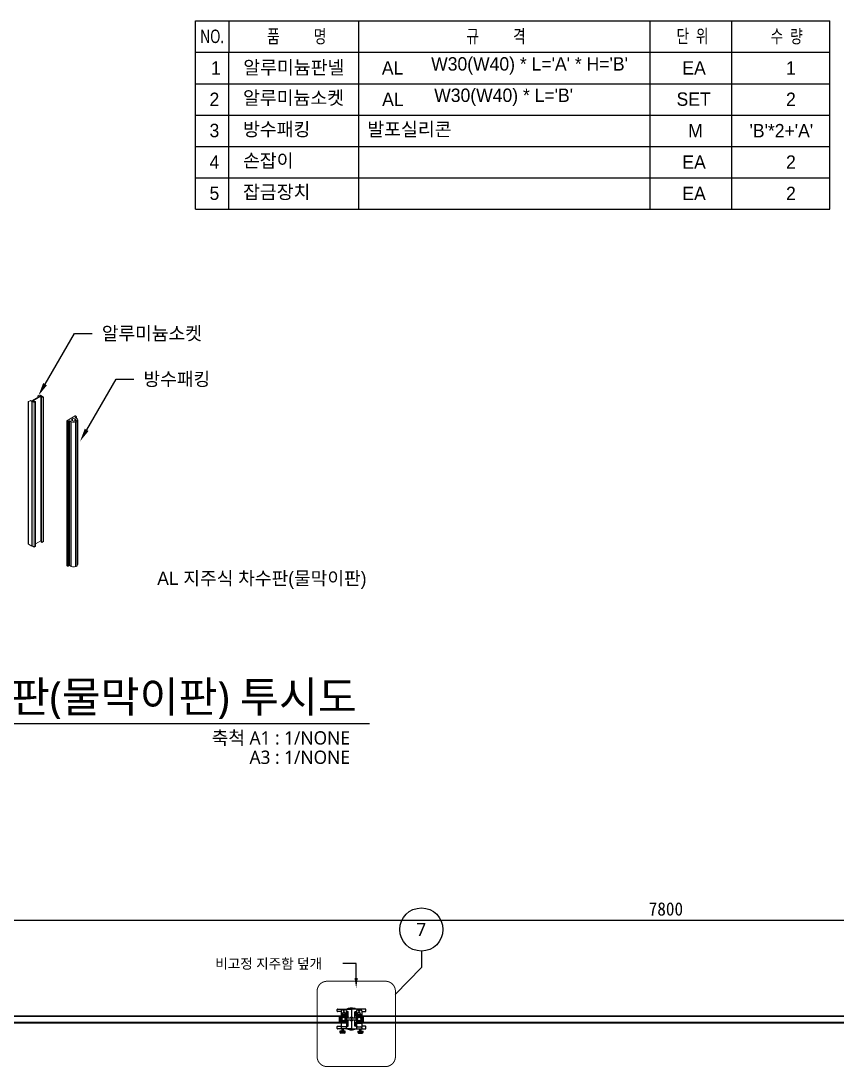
# Model space of a CAD drawing. Header units: millimetres. Extents: x 4892990 to 5673724, y 2128419 to 2381812.
# Drawn here: x 5647917 to 5651602, y 2376769 to 2381494 of the extents above; entities that cross this region are included whole.
import ezdxf
from ezdxf.enums import TextEntityAlignment as Align

# ---------------------------------------------------------------- set-up
doc = ezdxf.new("R2010")
doc.units = ezdxf.units.MM
doc.header["$LTSCALE"] = 1000
doc.linetypes.add('DASHDOTX2', pattern=[2, 1, -0.5, 0, -0.5])
doc.layers.get('0').update_dxf_attribs({"linetype": 'CONTINUOUS'})
for name, color, linetype, lineweight in [('A-DIMS', 7, 'CONTINUOUS', 25), ('A-MKXS-LEAD', 7, 'CONTINUOUS', 25), ('A-XXXX-SYMB', 7, 'CONTINUOUS', 25), ('A-XXXX-TXT1', 3, 'CONTINUOUS', 25), ('A-XXXX-TXT2', 3, 'CONTINUOUS', 25)]:
    doc.layers.add(name, color=color, linetype=linetype, lineweight=lineweight)
for name, color, linetype in [('A-MKXS-MAK2', 3, 'DASHDOTX2'), ('A-MKXS-TEXT1', 3, 'CONTINUOUS'), ('A-MKXS-TEXT2', 7, 'CONTINUOUS'), ('치수', 1, 'CONTINUOUS')]:
    doc.layers.add(name, color=color, linetype=linetype)
doc.styles.add('HY울릉도L', font='malgun.ttf')
doc.styles.add('돋움체', font='')
doc.styles.add('맑은고딕', font='malgun.ttf')
doc.styles.get('돋움체').set_extended_font_data('DotumChe')
doc.dimstyles.new('CDIM', dxfattribs={"dimtxt": 3, "dimasz": 1.5, "dimexe": 2, "dimexo": 1, "dimgap": 1, "dimtad": 1, "dimdec": 0, "dimrnd": 0.5, "dimzin": 0, "dimdsep": 32, "dimlunit": 6, "dimtxsty": 'HY울릉도L', "dimblk1": '_CIDOT', "dimblk2": '_CIDOT', "dimsah": 1, "dimcen": 5.5, "dimclrd": 2, "dimclre": 2, "dimclrt": 7, "dimadec": 0, "dimazin": 0, "dimtfac": 1, "dimtdec": 0, "dimtix": 1, "dimtmove": 2, "dimatfit": 1, "dimldrblk": '_CIDOT', "dimfxl": 1, "dimtolj": 1, "dimtzin": 0, "dimlwd": -1, "dimarcsym": 0})

# ---------------------------------------------------------------- blocks, each defined once
blk = doc.blocks.new('비고정지주(윗면)')
at = {"color": 7, "linetype": 'Continuous', "lineweight": 25, "ltscale": 30}
for p, q in [((3942239.7, -1086529.9), (3942239.7, -1086521.1)), ((3942241.3, -1086519.5), (3942304.7, -1086519.5)), ((3942257.7, -1086531.5), (3942241.3, -1086531.5)), ((3942257.7, -1086527.5), (3942257.7, -1086545.6)), ((3942277.7, -1086523.5), (3942261.7, -1086523.5)), ((3942281.7, -1086527.5), (3942281.7, -1086545.6)), ((3942288.1, -1086531.5), (3942281.7, -1086531.5)), ((3942289.7, -1086561.3), (3942289.7, -1086533.1)), ((3942304.7, -1086519.5), (3942304.7, -1086556.5)), ((3942368.1, -1086519.5), (3942304.7, -1086519.5)), ((3942319.7, -1086561.3), (3942319.7, -1086533.1)), ((3942321.3, -1086531.5), (3942327.7, -1086531.5)), ((3942327.7, -1086527.5), (3942327.7, -1086545.6)), ((3942331.7, -1086523.5), (3942347.7, -1086523.5)), ((3942351.7, -1086527.5), (3942351.7, -1086545.6)), ((3942351.7, -1086531.5), (3942368.1, -1086531.5)), ((3942369.7, -1086529.9), (3942369.7, -1086521.1)), ((3942281.7, -1086545.6), (3942257.7, -1086545.6)), ((3942257.7, -1086545.6), (3942257.7, -1086550)), ((3942281.7, -1086550), (3942257.7, -1086550)), ((3942257.7, -1086550), (3942257.7, -1086553.3)), ((3942257.7, -1086553.3), (3942257.7, -1086575.6)), ((3942257.7, -1086575.6), (3942257.7, -1086578.9)), ((3942281.7, -1086578.9), (3942257.7, -1086578.9)), ((3942257.7, -1086578.9), (3942257.7, -1086583.3)), ((3942281.7, -1086583.3), (3942257.7, -1086583.3)), ((3942257.7, -1086583.3), (3942257.7, -1086601.5)), ((3942281.7, -1086545.6), (3942281.7, -1086550)), ((3942281.7, -1086546.1), (3942282.6, -1086546.1)), ((3942281.7, -1086547.9), (3942285, -1086547.3)), ((3942281.7, -1086548.7), (3942281.9, -1086548.7)), ((3942281.7, -1086550), (3942281.7, -1086553.3)), ((3942285, -1086551.3), (3942281.7, -1086551.3)), ((3942281.7, -1086553.3), (3942281.7, -1086575.6)), ((3942281.7, -1086553.7), (3942285, -1086553.7)), ((3942281.7, -1086575.6), (3942281.7, -1086578.9)), ((3942281.7, -1086578.9), (3942281.7, -1086583.3)), ((3942281.7, -1086579.7), (3942285, -1086579.7)), ((3942281.7, -1086583.3), (3942281.7, -1086601.5)), ((3942283.5, -1086595.9), (3942283.5, -1086579.7)), ((3942285, -1086553.7), (3942285, -1086551.3)), ((3942285, -1086553.7), (3942285, -1086561.3)), ((3942285, -1086567.6), (3942285, -1086579.7)), ((3942304.7, -1086561.3), (3942285.7, -1086561.3)), ((3942285.7, -1086567.7), (3942304.7, -1086567.7)), ((3942289.7, -1086595.9), (3942289.7, -1086567.7)), ((3942323.7, -1086561.3), (3942304.7, -1086561.3)), ((3942304.7, -1086567.7), (3942323.7, -1086567.7)), ((3942304.7, -1086572.5), (3942304.7, -1086609.5)), ((3942319.7, -1086595.9), (3942319.7, -1086567.7)), ((3942325.8, -1086595.9), (3942325.8, -1086578.9)), ((3942325.8, -1086578.9), (3942327.7, -1086578.9)), ((3942327.7, -1086545.6), (3942351.7, -1086545.6)), ((3942327.7, -1086545.6), (3942327.7, -1086550)), ((3942327.7, -1086550), (3942351.7, -1086550)), ((3942327.7, -1086550), (3942327.7, -1086553.3)), ((3942327.7, -1086553.3), (3942327.7, -1086575.6)), ((3942327.7, -1086575.6), (3942327.7, -1086578.9)), ((3942327.7, -1086578.9), (3942351.7, -1086578.9)), ((3942327.7, -1086578.9), (3942327.7, -1086583.3)), ((3942327.7, -1086583.3), (3942351.7, -1086583.3)), ((3942327.7, -1086583.3), (3942327.7, -1086601.5)), ((3942351.7, -1086545.6), (3942351.7, -1086550)), ((3942351.7, -1086550), (3942351.7, -1086553.3)), ((3942351.7, -1086553.3), (3942351.7, -1086575.6)), ((3942351.7, -1086575.6), (3942351.7, -1086578.9)), ((3942351.7, -1086578.9), (3942351.7, -1086583.3)), ((3942351.7, -1086583.3), (3942351.7, -1086601.5)), ((3942239.7, -1086607.9), (3942239.7, -1086599.1)), ((3942241.3, -1086597.5), (3942257.7, -1086597.5)), ((3942257.7, -1086609.5), (3942241.3, -1086609.5)), ((3942252.7, -1086619.9), (3942252.7, -1086623.9)), ((3942276.7, -1086619.9), (3942252.7, -1086619.9)), ((3942272.7, -1086627.9), (3942256.7, -1086627.9)), ((3942257.7, -1086604.7), (3942257.7, -1086608.7)), ((3942281.7, -1086608.7), (3942257.7, -1086608.7)), ((3942257.7, -1086608.7), (3942257.7, -1086609.5)), ((3942281.7, -1086609.5), (3942257.7, -1086609.5)), ((3942260.7, -1086609.5), (3942260.7, -1086619.9)), ((3942277.7, -1086600.7), (3942261.7, -1086600.7)), ((3942268.7, -1086619.9), (3942268.7, -1086609.5)), ((3942276.7, -1086623.9), (3942276.7, -1086619.9)), ((3942283.5, -1086595.9), (3942281.7, -1086595.9)), ((3942281.7, -1086597.5), (3942288.1, -1086597.5)), ((3942281.7, -1086604.7), (3942281.7, -1086608.7)), ((3942281.7, -1086608.7), (3942281.7, -1086609.5)), ((3942304.7, -1086609.5), (3942281.7, -1086609.5)), ((3942304.7, -1086609.5), (3942327.7, -1086609.5)), ((3942327.7, -1086597.5), (3942321.3, -1086597.5)), ((3942325.8, -1086595.9), (3942327.7, -1086595.9)), ((3942327.7, -1086604.7), (3942327.7, -1086608.7)), ((3942327.7, -1086608.7), (3942351.7, -1086608.7)), ((3942327.7, -1086608.7), (3942327.7, -1086609.5)), ((3942327.7, -1086609.5), (3942351.7, -1086609.5)), ((3942331.7, -1086600.7), (3942347.7, -1086600.7)), ((3942333.2, -1086619.9), (3942333.2, -1086623.9)), ((3942333.2, -1086619.9), (3942357.2, -1086619.9)), ((3942337.2, -1086627.9), (3942353.2, -1086627.9)), ((3942341.2, -1086609.5), (3942341.2, -1086619.9)), ((3942349.2, -1086619.9), (3942349.2, -1086609.5)), ((3942368.1, -1086597.5), (3942351.7, -1086597.5)), ((3942351.7, -1086604.7), (3942351.7, -1086608.7)), ((3942351.7, -1086608.7), (3942351.7, -1086609.5)), ((3942351.7, -1086609.5), (3942368.1, -1086609.5)), ((3942357.2, -1086623.9), (3942357.2, -1086619.9)), ((3942369.7, -1086607.9), (3942369.7, -1086599.1))]:
    blk.add_line(p, q, dxfattribs=at)
at = {"color": 8, "linetype": 'Continuous', "lineweight": 25, "ltscale": 30}
for p, q in [((3942265.3, -1086553.3), (3942257.7, -1086553.3)), ((3942265.3, -1086575.6), (3942257.7, -1086575.6)), ((3942281.7, -1086553.3), (3942274.1, -1086553.3)), ((3942281.7, -1086575.6), (3942274.1, -1086575.6)), ((3942304.7, -1086561.3), (3942304.7, -1086567.7)), ((3942327.7, -1086553.3), (3942335.3, -1086553.3)), ((3942327.7, -1086575.6), (3942335.3, -1086575.6)), ((3942344.1, -1086553.3), (3942351.7, -1086553.3)), ((3942344.1, -1086575.6), (3942351.7, -1086575.6)), ((3942276.7, -1086623.9), (3942252.7, -1086623.9)), ((3942333.2, -1086623.9), (3942357.2, -1086623.9))]:
    blk.add_line(p, q, dxfattribs=at)
at = {"color": 7, "linetype": 'Continuous', "lineweight": 25, "ltscale": 30, "flags": 128}
for points in [[(3942284, -1086543.9), (3942284.3, -1086542.8), (3942284.4, -1086532.6)], [(3942282.3, -1086546.1), (3942282.5, -1086546), (3942282.6, -1086545.9)], [(3942327.7, -1086577.7), (3942327.5, -1086577.9), (3942326.9, -1086578.9)], [(3942326.9, -1086578.9), (3942327.5, -1086577.9), (3942327.7, -1086577.7)]]:
    blk.add_lwpolyline(points, dxfattribs=at)
at = {"color": 8, "linetype": 'Continuous', "lineweight": 25, "ltscale": 30, "flags": 128}
for points in [[(3942325.3, -1086531.5), (3942325.2, -1086531.6), (3942325.1, -1086532.8)], [(3942282.1, -1086546.1), (3942282.4, -1086545.8), (3942282.6, -1086545.7)], [(3942284.1, -1086597.5), (3942284.1, -1086597.3), (3942284.3, -1086596.1)]]:
    blk.add_lwpolyline(points, dxfattribs=at)
at = {"color": 7, "linetype": 'Continuous', "lineweight": 25, "ltscale": 900}
for centre, radius in [((3942269.7, -1086527.5), 1.2), ((3942339.7, -1086527.5), 2), ((3942269.7, -1086564.5), 12), ((3942269.7, -1086564.5), 8), ((3942339.7, -1086564.5), 12), ((3942339.7, -1086564.5), 8)]:
    blk.add_circle(centre, radius, dxfattribs=at)
for centre, radius, start, end in [((3942241.3, -1086521.1), 1.6, 90, 180), ((3942241.3, -1086529.9), 1.6, 180, 270), ((3942261.7, -1086527.5), 4, 90, 180), ((3942277.7, -1086527.5), 4, 0, 90), ((3942186.2, -1086546), 96.4, 359.9602, 7.7486), ((3942301.7, -1086564.5), 24, 120, 146.4427), ((3942204.4, -1086553.5), 80.8, 4.3702, 15.7934), ((3942270.2, -1086541.7), 15.7, 339.5691, 39.7894), ((3942222.4, -1086536.1), 62.3, 352.4846, 4.2534), ((3942304.7, -1086569.7), 54.2, 67.8502, 112.1498), ((3942304.6, -1086569.5), 54, 89.9627, 112.1871), ((3942288.1, -1086533.1), 1.6, 0, 90), ((3942304.7, -1086569.5), 54, 67.8129, 90.0373), ((3942321.3, -1086533.1), 1.6, 90, 180), ((3942307.7, -1086564.5), 24, 33.5573, 60), ((3942342.8, -1086543.7), 19.4, 141.4428, 182.7272), ((3942327.5, -1086544.7), 4, 180, 272.8805), ((3942350.7, -1086534.7), 26, 172.9374, 207.7931), ((3942356.7, -1086533.6), 31.8, 178.1913, 204.0323), ((3942331.7, -1086527.5), 4, 90, 180), ((3942347.7, -1086527.5), 4, 0, 90), ((3942368.1, -1086521.1), 1.6, 0, 90), ((3942368.1, -1086529.9), 1.6, 270, 0), ((3942266.5, -1086585.2), 19.4, 321.4428, 2.7272), ((3942281.9, -1086544.7), 4, 270, 318.5723), ((3942285.7, -1086564.5), 3.2, 90, 270), ((3942301.7, -1086564.5), 24, 220.8725, 240), ((3942281.9, -1086584.3), 4, 0, 65.623), ((3942241.1, -1086593.6), 43.6, 354.8694, 13.0431), ((3942214.1, -1086595.3), 70.3, 359.1495, 9.1549), ((3942301.7, -1086564.5), 16, 138.5904, 168.463), ((3942301.7, -1086564.5), 16, 191.537, 221.4096), ((3942304.7, -1086564.5), 8, 23.5782, 156.4218), ((3942304.7, -1086564.5), 8, 203.5782, 270), ((3942304.7, -1086564.5), 6.95, 27.4144, 152.5856), ((3942304.7, -1086564.5), 6.95, 207.4144, 270), ((3942304.7, -1086564.5), 8, 270, 336.4218), ((3942304.7, -1086564.5), 6.95, 270, 332.5856), ((3942307.7, -1086564.5), 16, 11.537, 41.4096), ((3942307.7, -1086564.5), 16, 318.5904, 348.463), ((3942307.7, -1086564.5), 24, 300, 319.1275), ((3942335.8, -1086587.9), 12.4, 143.8644, 228.8381), ((3942323.7, -1086564.5), 3.2, 270, 90), ((3942368.3, -1086593.6), 43.6, 166.9569, 185.1306), ((3942395.2, -1086595.3), 70.3, 170.8451, 180.8505), ((3942241.3, -1086599.1), 1.6, 90, 180), ((3942241.3, -1086607.9), 1.6, 180, 270), ((3942256.7, -1086623.9), 4, 180, 270), ((3942261.7, -1086604.7), 4, 90, 180), ((3942261.7, -1086601.5), 4, 180, 203.5782), ((3942272.7, -1086623.9), 4, 270, 0), ((3942277.7, -1086604.7), 4, 0, 90), ((3942277.7, -1086601.5), 4, 336.4218, 0), ((3942304.6, -1086559.4), 54, 247.8129, 270.0373), ((3942304.7, -1086559.3), 54.2, 247.8502, 292.1498), ((3942288.1, -1086595.9), 1.6, 270, 0), ((3942304.7, -1086559.4), 54, 269.9627, 292.1871), ((3942321.3, -1086595.9), 1.6, 180, 270), ((3942331.7, -1086604.7), 4, 90, 180), ((3942331.7, -1086601.5), 4, 180, 203.5782), ((3942337.2, -1086623.9), 4, 180, 270), ((3942347.7, -1086604.7), 4, 0, 90), ((3942347.7, -1086601.5), 4, 336.4218, 0), ((3942353.2, -1086623.9), 4, 270, 0), ((3942368.1, -1086599.1), 1.6, 0, 90), ((3942368.1, -1086607.9), 1.6, 270, 0)]:
    blk.add_arc(centre, radius, start, end, dxfattribs=at)
at = {"color": 8, "linetype": 'Continuous', "lineweight": 25, "ltscale": 900}
for centre, radius, start, end in [((3942212, -1086536.6), 72.2, 354.3612, 4.0917), ((3942359.6, -1086533.2), 34.5, 179.3366, 202.3487), ((3942192.8, -1086596), 91.5, 359.9379, 7.2646), ((3942376.6, -1086593.1), 51.5, 170.302, 184.8641)]:
    blk.add_arc(centre, radius, start, end, dxfattribs=at)
blk = doc.blocks.new('2789.3 위')
at = {"color": 7, "linetype": 'Continuous', "lineweight": 25, "ltscale": 30}
for p, q in [((2078616.8, -460456.6), (2078616.8, -460457.4)), ((2078617.6, -460456.6), (2078616.8, -460456.6)), ((2078617.6, -460457.4), (2078617.6, -460456.6)), ((2081388.6, -460457.4), (2081388.6, -460456.6)), ((2081388.6, -460456.6), (2081389.4, -460456.6)), ((2081389.4, -460456.6), (2081389.4, -460457.4)), ((2078608.4, -460469.4), (2078613.2, -460470.2)), ((2078608.4, -460473.4), (2078608.4, -460475.8)), ((2078613.2, -460473.4), (2078608.4, -460473.4)), ((2078608.4, -460475.8), (2078608.4, -460476.8)), ((2081397.8, -460475.8), (2078608.4, -460475.8)), ((2078608.4, -460475.8), (2078626, -460475.8)), ((2078608.4, -460476.8), (2081397.8, -460476.8)), ((2078608.4, -460476.8), (2078608.4, -460504.8)), ((2078608.4, -460476.8), (2078609.4, -460476.8)), ((2078608.4, -460504.8), (2078608.4, -460505.8)), ((2081397.8, -460504.8), (2078608.4, -460504.8)), ((2078609.4, -460504.8), (2078608.4, -460504.8)), ((2081397.8, -460505.8), (2078608.4, -460505.8)), ((2078608.4, -460505.8), (2081397.8, -460505.8)), ((2078637.4, -460476.8), (2078609.4, -460476.8)), ((2078609.4, -460476.8), (2078609.4, -460504.8)), ((2078609.4, -460504.8), (2078637.4, -460504.8)), ((2078610.3, -460503.9), (2078610.3, -460477.7)), ((2078610.3, -460477.7), (2078636.4, -460477.7)), ((2078636.4, -460503.9), (2078610.3, -460503.9)), ((2078610.8, -460468.2), (2078623.6, -460468.2)), ((2078613.2, -460470.2), (2078613.2, -460473.4)), ((2078621.2, -460470.2), (2078626, -460469.4)), ((2078621.2, -460473.4), (2078621.2, -460470.2)), ((2078626, -460473.4), (2078621.2, -460473.4)), ((2078626, -460475.8), (2078626, -460473.4)), ((2078636.4, -460477.7), (2078636.4, -460503.9)), ((2078637.4, -460504.8), (2078637.4, -460476.8)), ((2081368.8, -460476.8), (2081396.8, -460476.8)), ((2081368.8, -460504.8), (2081368.8, -460476.8)), ((2081396.8, -460504.8), (2081368.8, -460504.8)), ((2081369.8, -460477.7), (2081369.8, -460503.9)), ((2081395.8, -460477.7), (2081369.8, -460477.7)), ((2081369.8, -460503.9), (2081395.8, -460503.9)), ((2081385, -460470.2), (2081380.2, -460469.4)), ((2081380.2, -460473.4), (2081385, -460473.4)), ((2081380.2, -460475.8), (2081380.2, -460473.4)), ((2081397.8, -460475.8), (2081380.2, -460475.8)), ((2081395.4, -460468.2), (2081382.6, -460468.2)), ((2081385, -460473.4), (2081385, -460470.2)), ((2081397.8, -460469.4), (2081393, -460470.2)), ((2081393, -460470.2), (2081393, -460473.4)), ((2081393, -460473.4), (2081397.8, -460473.4)), ((2081395.8, -460503.9), (2081395.8, -460477.7)), ((2081396.8, -460476.8), (2081396.8, -460504.8)), ((2081397.8, -460476.8), (2081396.8, -460476.8)), ((2081396.8, -460504.8), (2081397.8, -460504.8)), ((2081397.8, -460473.4), (2081397.8, -460475.8)), ((2081397.8, -460475.8), (2081397.8, -460476.8)), ((2081397.8, -460476.8), (2081397.8, -460504.8)), ((2081397.8, -460504.8), (2081397.8, -460505.8))]:
    blk.add_line(p, q, dxfattribs=at)
for centre, radius, start, end in [((2078625.4, -460472.3), 17.2, 119.8074, 170), ((2078620.6, -460468.2), 9.81, 110.351, 180), ((2078613.8, -460468.2), 9.81, 0, 69.649), ((2078609.1, -460472.3), 17.2, 10, 60.1926), ((2081397.1, -460472.3), 17.2, 119.8074, 170), ((2081392.4, -460468.2), 9.81, 110.351, 180), ((2081385.5, -460468.2), 9.81, 0, 69.649), ((2081380.8, -460472.3), 17.2, 10, 60.1926)]:
    blk.add_arc(centre, radius, start, end, dxfattribs=at)
blk = doc.blocks.new('_CIDOT')
at = {"color": 0, "linetype": 'ByBlock'}
blk.add_line((2, 0), (-1, 0), dxfattribs=at)
at = {"color": 0, "linetype": 'ByBlock', "const_width": 0.5}
blk.add_lwpolyline([(-0.25, 0, 1), (0.25, 0, 1)], format="xyb", close=True, dxfattribs=at)
blk = doc.blocks.new('*D80')
at = {"layer": 'A-DIMS', "lineweight": -2, "transparency": 16777216}
for p, q in [((5646569.9, 2377016), (5646569.9, 2377472.4)), ((5655087.9, 2377016), (5655087.9, 2377472.4))]:
    blk.add_line(p, q, dxfattribs=at)
at = {"layer": 'A-DIMS', "transparency": 16777216}
blk.add_line((5646599.9, 2377432.4), (5655057.9, 2377432.4), dxfattribs=at)
at = {"layer": 'A-DIMS', "transparency": 16777216, "xscale": 30, "yscale": 30, "zscale": 30, "rotation": 180}
blk.add_blockref('_CIDOT', (5646569.9, 2377432.4), dxfattribs=at)
at = {"layer": 'A-DIMS', "transparency": 16777216, "xscale": 30, "yscale": 30, "zscale": 30}
blk.add_blockref('_CIDOT', (5655087.9, 2377432.4), dxfattribs=at)
at = {"layer": 'A-DIMS', "color": 3, "transparency": 16777216, "insert": (5650828.9, 2377482.5), "char_height": 60, "attachment_point": 5, "style": '돋움체'}
blk.add_mtext('\\A1;7800', dxfattribs=at)

msp = doc.modelspace()

# ---------------------------------------------------------------- linework, layer by layer
at = {"color": 7, "linetype": 'Continuous'}
for p, q in [((5648704.29, 2381493.8), (5651569.73, 2381493.8)), ((5648855.45, 2381493.8), (5648855.45, 2381352.08))]:
    msp.add_line(p, q, dxfattribs=at)
for p, q in [((5648704.29, 2380643.49), (5648704.29, 2381493.8)), ((5649443.23, 2380643.49), (5649443.23, 2381493.8)), ((5650757.23, 2380643.49), (5650757.23, 2381493.8)), ((5651127.14, 2380643.49), (5651127.14, 2381493.8)), ((5651569.73, 2380643.49), (5651569.73, 2381493.8)), ((5648855.45, 2380643.49), (5648855.45, 2381352.08))]:
    msp.add_line(p, q)
at = {"color": 0}
for p, q in [((5648704.29, 2381352.08), (5651569.45, 2381352.08)), ((5648704.29, 2381352.08), (5651569.73, 2381352.08)), ((5648704.29, 2381210.36), (5651569.73, 2381210.36)), ((5648704.29, 2381068.64), (5651569.73, 2381068.64)), ((5648704.29, 2380926.92), (5651569.73, 2380926.92)), ((5648704.29, 2380785.2), (5651569.73, 2380785.2)), ((5648704.29, 2380643.49), (5651569.73, 2380643.49))]:
    msp.add_line(p, q, dxfattribs=at)
at = {"color": 7, "linetype": 'Continuous', "lineweight": 15}
for p, q in [((5647950.06, 2379775.15), (5647950.06, 2379131.65)), ((5647950.07, 2379775.14), (5647950.58, 2379775.09)), ((5647950.07, 2379775.14), (5647950.07, 2379131.59)), ((5647950.18, 2379775.24), (5647950.61, 2379775.49)), ((5647950.58, 2379130.49), (5647950.58, 2379775.09)), ((5647950.61, 2379775.49), (5647961.92, 2379778.76)), ((5647960.51, 2379777.94), (5647950.69, 2379775.11)), ((5647950.69, 2379775.11), (5647950.69, 2379130.38)), ((5647960.51, 2379777.94), (5647961.92, 2379778.76)), ((5647960.51, 2379777.94), (5647966.17, 2379774.68)), ((5647964.75, 2379777.13), (5647961.92, 2379778.76)), ((5648007.18, 2379801.62), (5647964.75, 2379777.13)), ((5647966.17, 2379774.68), (5647967.58, 2379775.5)), ((5647966.17, 2379774.68), (5647966.17, 2379121.45)), ((5647967.58, 2379775.5), (5647976.07, 2379770.6)), ((5647967.58, 2379775.5), (5647967.58, 2379122.26)), ((5647970.41, 2379777.13), (5648007.18, 2379798.36)), ((5647976.07, 2379773.86), (5647970.41, 2379777.13)), ((5647980.31, 2379776.31), (5647976.07, 2379773.86)), ((5647976.07, 2379770.6), (5647983.14, 2379774.68)), ((5647976.07, 2379770.6), (5647976.07, 2379117.36)), ((5647983.14, 2379774.68), (5647980.31, 2379776.31)), ((5647983.14, 2379774.68), (5647983.14, 2379121.45)), ((5648004.35, 2379803.25), (5647993.04, 2379799.99)), ((5647993.04, 2379799.99), (5647993.47, 2379800.24)), ((5647993.04, 2379799.99), (5647993.04, 2379793.46)), ((5647995.76, 2379801.17), (5647993.86, 2379800.42)), ((5648005.76, 2379804.07), (5647995.94, 2379801.23)), ((5648004.35, 2379803.25), (5648005.76, 2379804.07)), ((5648004.35, 2379803.25), (5648007.18, 2379801.62)), ((5648011.42, 2379800.8), (5648005.76, 2379804.07)), ((5648007.18, 2379798.36), (5648012.84, 2379795.09)), ((5648007.18, 2379798.36), (5648007.18, 2379145.12)), ((5648012.84, 2379795.09), (5648008.59, 2379792.64)), ((5648008.59, 2379792.64), (5648011.42, 2379791.01)), ((5648008.59, 2379792.64), (5648008.59, 2379139.41)), ((5648010.01, 2379799.99), (5648011.42, 2379800.8)), ((5648018.49, 2379795.09), (5648010.01, 2379799.99)), ((5648011.42, 2379800.8), (5648011.42, 2379799.17)), ((5648011.42, 2379791.01), (5648018.49, 2379795.09)), ((5648011.42, 2379791.01), (5648011.42, 2379137.77)), ((5648018.49, 2379795.09), (5648018.49, 2379141.86)), ((5648123.76, 2379687.44), (5648123.76, 2379034.21)), ((5648161.12, 2379709.49), (5648124.35, 2379688.26)), ((5648124.35, 2379686.63), (5648127.18, 2379684.99)), ((5648124.35, 2379686.63), (5648124.35, 2379033.39)), ((5648127.18, 2379031.76), (5648127.18, 2379684.99)), ((5648130.01, 2379684.99), (5648134.25, 2379687.44)), ((5648130.01, 2379684.99), (5648130.01, 2379031.76)), ((5648134.25, 2379034.21), (5648134.25, 2379687.44)), ((5648137.08, 2379687.44), (5648144.15, 2379683.36)), ((5648137.08, 2379687.44), (5648137.08, 2379034.21)), ((5648144.15, 2379030.13), (5648144.15, 2379683.36)), ((5648149.1, 2379696.02), (5648147.69, 2379695.2)), ((5648147.69, 2379695.2), (5648147.69, 2379688.67)), ((5648147.69, 2379688.67), (5648150.51, 2379687.04)), ((5648149.1, 2379696.02), (5648149.1, 2379687.85)), ((5648163.24, 2379694.38), (5648160.41, 2379696.02)), ((5648160.41, 2379696.02), (5648160.41, 2379686.39)), ((5648161.83, 2379687.04), (5648163.24, 2379687.85)), ((5648162.53, 2379703.77), (5648166.78, 2379706.22)), ((5648162.53, 2379703.77), (5648162.53, 2379702.14)), ((5648169.61, 2379698.06), (5648162.53, 2379702.14)), ((5648163.24, 2379694.38), (5648163.24, 2379687.85)), ((5648166.78, 2379707.85), (5648163.95, 2379709.49)), ((5648163.95, 2379683.36), (5648163.95, 2379030.13)), ((5648166.78, 2379699.69), (5648166.78, 2379706.22)), ((5648167.36, 2379699.35), (5648167.36, 2379707.04)), ((5648169.61, 2379686.63), (5648169.61, 2379683.36)), ((5648169.61, 2379683.36), (5648169.61, 2379030.13)), ((5648173.71, 2379039.11), (5648173.71, 2379692.34)), ((5647950.58, 2379130.49), (5647950.07, 2379131.59)), ((5647950.69, 2379130.38), (5647966.17, 2379121.45)), ((5647966.17, 2379121.45), (5647967.58, 2379122.26)), ((5647967.58, 2379122.26), (5647976.07, 2379117.36)), ((5647976.07, 2379117.36), (5647983.14, 2379121.45)), ((5647983.14, 2379131.24), (5648007.18, 2379145.12)), ((5648007.18, 2379145.12), (5648008.59, 2379144.31)), ((5648008.59, 2379139.41), (5648011.42, 2379137.77)), ((5648011.42, 2379137.77), (5648018.49, 2379141.86)), ((5648124.35, 2379033.39), (5648127.18, 2379031.76)), ((5648130.01, 2379031.76), (5648134.25, 2379034.21)), ((5648137.08, 2379034.21), (5648144.15, 2379030.13))]:
    msp.add_line(p, q, dxfattribs=at)
at = {"color": 7, "linetype": 'Continuous', "lineweight": 15, "flags": 128}
msp.add_lwpolyline([(5647950.07, 2379131.59), (5647950.06, 2379131.62), (5647950.06, 2379131.65)], dxfattribs=at)
at = {"color": 7, "linetype": 'Continuous', "lineweight": 15}
for centre, radius, start, end in [((5648124.66, 2379687.44), 0.873, 110.78342, 249.21658), ((5648128.59, 2379687.72), 3.07, 242.60967, 297.39033), ((5648135.66, 2379684.71), 3.07, 62.60967, 117.39033), ((5648154.05, 2379702.47), 21.52, 242.60967, 297.39033), ((5648148.92, 2379691.93), 3.49, 110.78342, 249.21658), ((5648154.76, 2379685.1), 12.3, 62.60967, 117.39033), ((5648156.17, 2379697.95), 12.3, 242.60967, 297.39033), ((5648162.53, 2379706.76), 3.07, 62.60967, 117.39033), ((5648162.84, 2379702.96), 0.873, 110.78342, 249.21658), ((5648162, 2379691.12), 3.49, 290.78342, 69.21658), ((5648166.47, 2379707.04), 0.873, 290.78342, 69.21658), ((5648167.44, 2379692.34), 6.11, 290.78342, 69.21658), ((5647950.8, 2379130.6), 0.245, 207.65112, 242.35509), ((5648124.77, 2379034.31), 1.01, 185.6948, 245.62534), ((5648128.59, 2379034.49), 3.07, 242.60967, 297.39033), ((5648135.66, 2379031.48), 3.07, 62.60967, 117.39033), ((5648154.05, 2379049.24), 21.52, 242.60967, 297.39033), ((5648166.7, 2379039.81), 7.04, 294.37466, 354.3052)]:
    msp.add_arc(centre, radius, start, end, dxfattribs=at)
for centre, start_param, end_param in [((5647950.46, 2379775.32), 2.3028574, 3.3500549), ((5647950.97, 2379775.27), 3.3500549, 3.8736537), ((5647993.75, 2379800.32), 1.2556598, 2.3028574), ((5647995.66, 2379801.07), 0.7320611, 1.2556598)]:
    msp.add_ellipse(centre, major_axis=(0.399, 0.176), ratio=0.1211327, start_param=start_param, end_param=end_param, dxfattribs=at)
for points, knots in [([(5648163.95, 2379683.36), (5648164.4, 2379683.49), (5648165.32, 2379683.74), (5648167.32, 2379683.81), (5648168.71, 2379683.54), (5648169.61, 2379683.36)], [0, 0, 0, 0, 0.25501924, 0.51880985, 1, 1, 1, 1]), ([(5648169.61, 2379683.36), (5648169.39, 2379683.7), (5648168.99, 2379684.33), (5648168.78, 2379685.48), (5648169.3, 2379686.2), (5648169.61, 2379686.63)], [0, 0, 0, 0, 0.31959579, 0.59877435, 1, 1, 1, 1]), ([(5648163.95, 2379030.13), (5648164.4, 2379030.25), (5648165.32, 2379030.51), (5648167.32, 2379030.58), (5648168.71, 2379030.31), (5648169.61, 2379030.13)], [0, 0, 0, 0, 0.2550192, 0.5188098, 1, 1, 1, 1])]:
    msp.add_open_spline(points, degree=3, knots=knots, dxfattribs=at)
at = {"layer": 'A-MKXS-LEAD'}
for p, q in [((5648025.66, 2379853.03), (5648158.15, 2380082.51)), ((5648158.15, 2380082.51), (5648238.15, 2380082.51)), ((5648213.64, 2379646.7), (5648346.12, 2379876.18)), ((5648346.12, 2379876.18), (5648426.12, 2379876.18)), ((5649430.42, 2377236.57), (5649370.42, 2377236.57)), ((5649430.42, 2377236.57), (5649370.42, 2377236.57)), ((5649430.42, 2377167.89), (5649430.42, 2377236.57))]:
    msp.add_line(p, q, dxfattribs=at)
for points in [[(5647995.66, 2379801.07, 0, 20, 0), (5648025.66, 2379853.03, 20, 20, 0)], [(5648183.64, 2379594.74, 0, 20, 0), (5648213.64, 2379646.7, 20, 20, 0)], [(5649430.42, 2377126.12, 15, 15, 0), (5649430.42, 2377126.12, 0, 15, 0), (5649430.42, 2377171.12, 15, 15, 0)]]:
    msp.add_lwpolyline(points, format="xyseb", dxfattribs=at)
at = {"layer": 'A-MKXS-MAK2', "linetype": 'Continuous'}
for p, q in [((5649725.26, 2377292.48), (5649725.44, 2377218.45)), ((5649725.44, 2377218.45), (5649606.88, 2377097.2))]:
    msp.add_line(p, q, dxfattribs=at)
at = {"layer": 'A-MKXS-MAK2', "const_width": 4.5}
msp.add_lwpolyline([(5649562.69, 2377156.31), (5649299.12, 2377156.31, 0.4142136), (5649254.12, 2377111.31), (5649254.12, 2376815.91, 0.4142136), (5649299.12, 2376770.91), (5649562.69, 2376770.91, 0.4142136), (5649607.69, 2376815.91), (5649607.69, 2377111.31, 0.4142136)], format="xyb", close=True, dxfattribs=at)
at = {"layer": 'A-MKXS-MAK2', "linetype": 'Continuous'}
msp.add_circle((5649725.01, 2377389.98), 97.5, dxfattribs=at)
at = {"layer": 'A-XXXX-SYMB'}
msp.add_line((5646126.51, 2378320.05), (5649490.47, 2378320.05), dxfattribs=at)

# ---------------------------------------------------------------- block references
msp.add_blockref('비고정지주(윗면)', (1707104.52, 3463550.46))
at = {"layer": '치수'}
for p in [(3567986.44, 2837474.79), (3570825.77, 2837474.79)]:
    msp.add_blockref('2789.3 위', p, dxfattribs=at)

# ---------------------------------------------------------------- texts
at = {"style": '맑은고딕', "width": 0.75}
for s, height, p in [('NO.', 60.574, (5648779.87, 2381424.3)), ('품          명', 60.5742, (5649162.08, 2381424.22)), ('규          격', 60.5742, (5650061.95, 2381424.55)), ('단  위', 60.574, (5650948.98, 2381425.03)), ('수  량', 60.574, (5651374.08, 2381424.22))]:
    msp.add_text(s, height=height, dxfattribs=at).set_placement(p, align=Align.MIDDLE_CENTER)
at = {"char_height": 60.5742, "attachment_point": 7, "style": '맑은고딕'}
for s, insert in [("{\\fGulim|b0|i0|c129|p50; W30(W40) * L='A' * H='B'}", (5649747.02, 2381251.21)), ('{\\fGulim|b0|i0|c129|p50;1}', (5648774.89, 2381251.21)), ('{\\fGulim|b0|i0|c129|p50;알루미늄판넬}', (5648920.87, 2381246.57)), ('{\\fGulim|b0|i0|c129|p50;AL}', (5649546.39, 2381251.21)), ('{\\fGulim|b0|i0|c129|p50;EA}', (5650903.32, 2381251.21)), ('{\\fGulim|b0|i0|c129|p50;1}', (5651371.45, 2381251.21)), ("{\\fGulim|b0|i0|c129|p50;W30(W40) * L='B'}", (5649782.93, 2381109.49)), ('{\\fGulim|b0|i0|c129|p50;2}', (5648768.38, 2381109.49)), ('{\\fGulim|b0|i0|c129|p50;알루미늄소켓}', (5648919.55, 2381109.49)), ('{\\fGulim|b0|i0|c129|p50;AL}', (5649547.77, 2381109.49)), ('{\\fGulim|b0|i0|c129|p50;SET}', (5650877.17, 2381109.49)), ('{\\fGulim|b0|i0|c129|p50;2}', (5651371.45, 2381109.49)), ('{\\fGulim|b0|i0|c129|p50;3}', (5648768.38, 2380967.77)), ('{\\fGulim|b0|i0|c129|p50;방수패킹}', (5648919.55, 2380967.77)), ('{\\fGulim|b0|i0|c129|p50;발포실리콘}', (5649481.06, 2380967.77)), ('{\\fGulim|b0|i0|c129|p50;M}', (5650929.46, 2380967.77)), ("{\\fGulim|b0|i0|c129|p50;'B'*2+'A'}", (5651206.53, 2380967.77)), ('{\\fGulim|b0|i0|c129|p50;4}', (5648768.38, 2380826.05)), ('{\\fGulim|b0|i0|c129|p50;손잡이}', (5648919.55, 2380826.05)), ('{\\fGulim|b0|i0|c129|p50;EA}', (5650903.32, 2380826.05)), ('{\\fGulim|b0|i0|c129|p50;2}', (5651371.45, 2380826.05)), ('{\\fGulim|b0|i0|c129|p50;5}', (5648768.38, 2380684.33)), ('{\\fGulim|b0|i0|c129|p50;잡금장치}', (5648919.55, 2380684.33)), ('{\\fGulim|b0|i0|c129|p50;EA}', (5650903.32, 2380684.33)), ('{\\fGulim|b0|i0|c129|p50;2}', (5651371.45, 2380684.33))]:
    msp.add_mtext(s, dxfattribs=dict(at, insert=insert))
at = {"layer": 'A-MKXS-TEXT1', "style": '맑은고딕'}
for s, height, p in [('알루미늄소켓', 60, (5648282.03, 2380082.51)), ('방수패킹', 60, (5648470.01, 2379876.18)), ('비고정 지주함 덮개', 45, (5648794.26, 2377235.61))]:
    msp.add_text(s, height=height, dxfattribs=at).set_placement(p, align=Align.MIDDLE_LEFT)
at = {"layer": 'A-MKXS-TEXT2', "style": '맑은고딕'}
msp.add_text('7', height=60, rotation=0.14173, dxfattribs=at).set_placement((5649724.18, 2377389.97), align=Align.MIDDLE)
at = {"layer": 'A-XXXX-TXT1', "style": '맑은고딕'}
msp.add_text('AL 지주식 차수판(물막이판) 투시도', height=140, dxfattribs=at).set_placement((5649433.31, 2378329.1), align=Align.BOTTOM_RIGHT)
for s, p in [('축척 A1 : 1/NONE', (5649402.16, 2378285.59)), ('A3 : 1/NONE', (5649402.16, 2378198.03))]:
    msp.add_text(s, height=60, dxfattribs=at).set_placement(p, align=Align.TOP_RIGHT)
at = {"layer": 'A-XXXX-TXT2', "insert": (5648532.34, 2379006.37), "char_height": 60, "width": 1939.5345, "attachment_point": 1, "style": '맑은고딕'}
msp.add_mtext('{\\fGulim|b0|i0|c129|p50;AL 지주식 차수판(물막이판)}', dxfattribs=at)

# ---------------------------------------------------------------- dimensions: what is measured, and where the dimension line sits
at = {"layer": 'A-DIMS'}
dim = msp.add_linear_dim(base=(5655087.87, 2377432.44), p1=(5646569.87, 2376996.03), p2=(5655087.87, 2376996.03), text='7800', dimstyle='CDIM', override={"dimscale": 20, "dimtxsty": '돋움체', "dimclrd": 256, "dimclre": 256, "dimclrt": 3}, dxfattribs=at)
dim.commit()
dim.dimension.update_dxf_attribs({"geometry": '*D80', "text_midpoint": (5650828.87, 2377482.48)})

doc.saveas('drawing.dxf')
